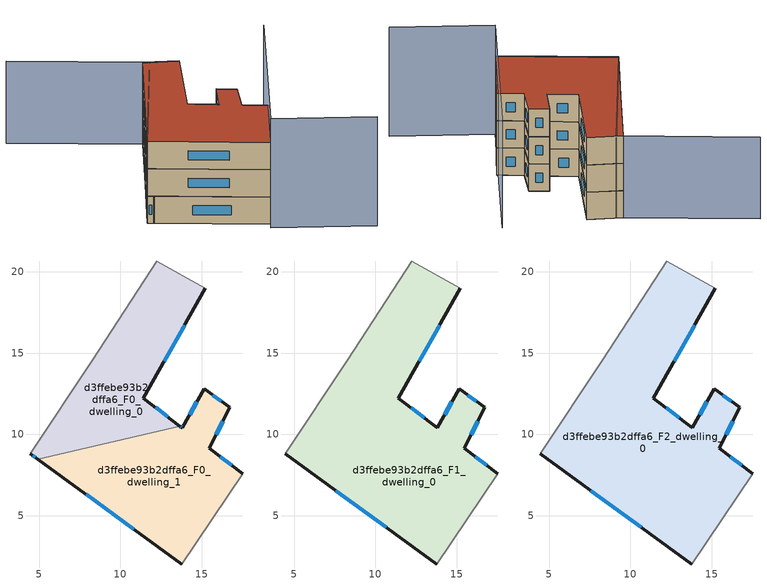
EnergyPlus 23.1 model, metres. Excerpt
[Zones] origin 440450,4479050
d3ffebe93b2dffa6_F0_dwelling_0
 floor ground (EU_floor_Construction): 13.67,10.52 11.42,12.24 15.22,18.98 12.24,20.67 8.29,14.61 4.45,8.82 4.93,8.47 z0
 wall outside (EU_wall_Construction): 4.93,8.47 4.45,8.82 / 15.22,18.98 11.42,12.24 13.67,10.52 z0:3
 wall adiabatic (EU_wall_Construction): 4.45,8.82 8.29,14.61 12.24,20.67 15.22,18.98 z0:3
 wall to d3ffebe93b2dffa6_F0_dwelling_1 (EU_wall_Construction): 13.67,10.52 4.93,8.47 z0:3
 window (EU_Window_Construction): 12.17,11.66 12.92,11.09 / 4.77,8.58 4.61,8.7 / 13.95,16.73 12.69,14.49 z1:2
d3ffebe93b2dffa6_F0_dwelling_1
 floor ground (EU_floor_Construction): 13.78,2.03 17.53,7.59 15.47,9.15 16.73,11.66 15.16,12.81 13.81,10.41 13.67,10.52 4.93,8.47 z0
 wall outside (EU_wall_Construction): 13.78,2.03 4.93,8.47 / 13.67,10.52 13.81,10.41 15.16,12.81 16.73,11.66 15.47,9.15 17.53,7.59 z0:3
 wall adiabatic (EU_wall_Construction): 17.53,7.59 13.78,2.03 z0:3
 window (EU_Window_Construction): 16.31,10.82 15.89,9.99 / 16.16,8.63 16.84,8.11 / 10.83,4.18 7.89,6.32 / 13.71,10.48 13.76,10.45 / 14.26,11.21 14.71,12.01 / 15.68,12.42 16.2,12.04 z1:2
d3ffebe93b2dffa6_F1_dwelling_0
 floor to d3ffebe93b2dffa6_F0_dwelling_0 (EU_floor_Construction): 13.67,10.52 11.42,12.24 15.22,18.98 12.24,20.67 8.29,14.61 4.45,8.82 4.93,8.47 z3
 floor to d3ffebe93b2dffa6_F0_dwelling_1 (EU_floor_Construction): 13.78,2.03 17.53,7.59 15.47,9.15 16.73,11.66 15.16,12.81 13.81,10.41 13.67,10.52 4.93,8.47 z3
 wall outside (EU_wall_Construction): 13.78,2.03 4.45,8.82 / 15.22,18.98 11.42,12.24 13.81,10.41 15.16,12.81 16.73,11.66 15.47,9.15 17.53,7.59 z3:6
 wall adiabatic (EU_wall_Construction): 17.53,7.59 13.78,2.03 / 4.45,8.82 8.29,14.61 12.24,20.67 15.22,18.98 z3:6
 window (EU_Window_Construction): 12.22,11.63 13.01,11.02 / 14.26,11.21 14.71,12.01 / 15.68,12.42 16.2,12.04 / 16.31,10.82 15.89,9.99 / 16.16,8.63 16.84,8.11 / 10.66,4.3 7.57,6.55 / 13.95,16.73 12.69,14.49 z4:5
d3ffebe93b2dffa6_F2_dwelling_0
 floor to d3ffebe93b2dffa6_F1_dwelling_0 (EU_floor_Construction): 13.78,2.03 17.53,7.59 15.47,9.15 16.73,11.66 15.16,12.81 13.81,10.41 11.42,12.24 15.22,18.98 12.24,20.67 8.29,14.61 4.45,8.82 z6
 wall outside (EU_wall_Construction): 13.78,2.03 4.45,8.82 / 15.22,18.98 11.42,12.24 13.81,10.41 15.16,12.81 16.73,11.66 15.47,9.15 17.53,7.59 z6:9
 wall adiabatic (EU_wall_Construction): 17.53,7.59 13.78,2.03 / 4.45,8.82 8.29,14.61 12.24,20.67 15.22,18.98 z6:9
 window (EU_Window_Construction): 12.22,11.63 13.01,11.02 / 14.26,11.21 14.71,12.01 / 15.68,12.42 16.2,12.04 / 16.31,10.82 15.89,9.99 / 16.16,8.63 16.84,8.11 / 10.66,4.3 7.57,6.55 / 13.95,16.73 12.69,14.49 z7:8
 roof outside (EU_roof_Construction): 15.22,18.98 11.42,12.24 13.81,10.41 15.16,12.81 16.73,11.66 15.47,9.15 17.53,7.59 13.78,2.03 4.45,8.82 8.29,14.61 12.24,20.67 z9
shading: 21.83,-3.9 13.45,1.52 / 13.45,1.52 22.57,15.62 z0:12; 1.84,28.18 12.75,20.3 / 12.75,20.3 4.45,8.82 z0:9
[Building]
EU S2 Campaign: North Axis=0; Terrain=City; Solar Distribution=FullExterior
[Site:Location]
Madrid: Latitude=40.5; Longitude=-3.5; Time Zone=1; Elevation=609
[SizingPeriod:WeatherFileDays]
AnnualSizingPeriod: Begin Month=1; Begin Day of Month=1; End Month=12; End Day of Month=31; Day of Week for Start Day=Monday; Use Weather File Daylight Saving Period=No; Use Weather File Rain and Snow Indicators=No
[MATERIAL]
EU_InternalMass_Material: Roughness=MediumRough; Thickness=0.1; Conductivity=1; Density=1800; Specific Heat=900; Thermal Absorptance=0.9; Solar Absorptance=0.7; Visible Absorptance=0.7
[MATERIAL:NOMASS] Roughness=MediumRough; Thermal Absorptance=0.9; Solar Absorptance=0.7; Visible Absorptance=0.7
Name | Thermal Resistance
EU_wall_NoMass | 0.459673
EU_roof_NoMass | 0.495815
EU_floor_NoMass | 0.788942
[WINDOWMATERIAL:SIMPLEGLAZINGSYSTEM]
EU_Window_SimpleGlazing: UFactor=4.26103; Solar Heat Gain Coefficient=0.85; Visible Transmittance=0.85
[CONSTRUCTION]
EU_wall_Construction: EU_wall_NoMass
EU_roof_Construction: EU_roof_NoMass
EU_floor_Construction: EU_floor_NoMass
EU_InternalMass_Construction: EU_InternalMass_Material
EU_Window_Construction: EU_Window_SimpleGlazing
[ZONE] Type=1; Multiplier=1; Ceiling Height=autocalculate; Floor Area=autocalculate; Part of Total Floor Area=Yes
Name | Volume
d3ffebe93b2dffa6_F0_dwelling_0 | 158.682
d3ffebe93b2dffa6_F1_dwelling_0; d3ffebe93b2dffa6_F2_dwelling_0 | 335.544
d3ffebe93b2dffa6_F0_dwelling_1 | 176.865
[INTERNALMASS] Construction=EU_InternalMass_Construction
Name | Zone or ZoneList | Surface Area
d3ffebe93b2dffa6_F0_dwelling_0_EU_InternalMass | d3ffebe93b2dffa6_F0_dwelling_0 | 52.8942
d3ffebe93b2dffa6_F0_dwelling_1_EU_InternalMass | d3ffebe93b2dffa6_F0_dwelling_1 | 58.9551
d3ffebe93b2dffa6_F1_dwelling_0_EU_InternalMass | d3ffebe93b2dffa6_F1_dwelling_0 | 111.848
d3ffebe93b2dffa6_F2_dwelling_0_EU_InternalMass | d3ffebe93b2dffa6_F2_dwelling_0 | 111.848
[OTHEREQUIPMENT] Fuel Type=Electricity; Design Level Calculation Method=Watts/Area; Power per Zone Floor Area=1; Fraction Latent=0; Fraction Radiant=0; Fraction Lost=0; Carbon Dioxide Generation Rate=0; EndUse Subcategory=EU_Step8_InternalGains
Name | Zone or ZoneList or Space or SpaceList | Schedule
EU_Step8_InternalGain_d3ffebe93b2dffa6_F0_dwelling_0_f000 | d3ffebe93b2dffa6_F0_dwelling_0 | EU_Step8_GainSchedule_d3ffebe93b2dffa6_F0_dwelling_0_f000
EU_Step8_InternalGain_d3ffebe93b2dffa6_F0_dwelling_1_f000 | d3ffebe93b2dffa6_F0_dwelling_1 | EU_Step8_GainSchedule_d3ffebe93b2dffa6_F0_dwelling_1_f000
EU_Step8_InternalGain_d3ffebe93b2dffa6_F1_dwelling_0_f000 | d3ffebe93b2dffa6_F1_dwelling_0 | EU_Step8_GainSchedule_d3ffebe93b2dffa6_F1_dwelling_0_f000
EU_Step8_InternalGain_d3ffebe93b2dffa6_F2_dwelling_0_f000 | d3ffebe93b2dffa6_F2_dwelling_0 | EU_Step8_GainSchedule_d3ffebe93b2dffa6_F2_dwelling_0_f000
[ZONEVENTILATION:DESIGNFLOWRATE] Schedule=EU_AlwaysOn; Design Flow Rate Calculation Method=AirChanges/Hour; Air Changes per Hour=0.719161; Ventilation Type=Natural; Fan Pressure Rise=0; Fan Total Efficiency=1; Constant Term Coefficient=1; Temperature Term Coefficient=0; Velocity Term Coefficient=0; Velocity Squared Term Coefficient=0; Minimum Indoor Temperature=-100; Maximum Indoor Temperature=100; Delta Temperature=-100; Minimum Outdoor Temperature=-100; Maximum Outdoor Temperature=100; Maximum Wind Speed=40
Name | Zone or ZoneList or Space or SpaceList
EU_ConstantAir_d3ffebe93b2dffa6_F0_dwelling_0 | d3ffebe93b2dffa6_F0_dwelling_0
EU_ConstantAir_d3ffebe93b2dffa6_F0_dwelling_1 | d3ffebe93b2dffa6_F0_dwelling_1
EU_ConstantAir_d3ffebe93b2dffa6_F1_dwelling_0 | d3ffebe93b2dffa6_F1_dwelling_0
EU_ConstantAir_d3ffebe93b2dffa6_F2_dwelling_0 | d3ffebe93b2dffa6_F2_dwelling_0
[HVACTEMPLATE:THERMOSTAT] Constant Heating Setpoint=20; Constant Cooling Setpoint=50
EU_HeatOnly_d3ffebe93b2dffa6_F0_dwelling_0; EU_HeatOnly_d3ffebe93b2dffa6_F0_dwelling_1; EU_HeatOnly_d3ffebe93b2dffa6_F1_dwelling_0; EU_HeatOnly_d3ffebe93b2dffa6_F2_dwelling_0
[HVACTEMPLATE:ZONE:IDEALLOADSAIRSYSTEM] System Availability Schedule=EU_AlwaysOn; Maximum Heating Supply Air Temperature=50; Minimum Cooling Supply Air Temperature=13; Maximum Heating Supply Air Humidity Ratio=0.0156; Minimum Cooling Supply Air Humidity Ratio=0.0077; Heating Limit=NoLimit; Cooling Limit=NoLimit; Heating Availability Schedule=EU_AlwaysOn; Cooling Availability Schedule=EU_CoolingOff; Dehumidification Control Type=ConstantSensibleHeatRatio; Cooling Sensible Heat Ratio=0.7; Dehumidification Setpoint=60; Humidification Control Type=None; Humidification Setpoint=30; Outdoor Air Method=None; Outdoor Air Flow Rate per Person=0.00944; Outdoor Air Flow Rate per Zone Floor Area=0; Outdoor Air Flow Rate per Zone=0; Demand Controlled Ventilation Type=None; Outdoor Air Economizer Type=NoEconomizer; Heat Recovery Type=None; Sensible Heat Recovery Effectiveness=0.7; Latent Heat Recovery Effectiveness=0.65
Name | Template Thermostat
d3ffebe93b2dffa6_F0_dwelling_0 | EU_HeatOnly_d3ffebe93b2dffa6_F0_dwelling_0
d3ffebe93b2dffa6_F0_dwelling_1 | EU_HeatOnly_d3ffebe93b2dffa6_F0_dwelling_1
d3ffebe93b2dffa6_F1_dwelling_0 | EU_HeatOnly_d3ffebe93b2dffa6_F1_dwelling_0
d3ffebe93b2dffa6_F2_dwelling_0 | EU_HeatOnly_d3ffebe93b2dffa6_F2_dwelling_0
[SIZING:ZONE] Zone Cooling Design Supply Air Temperature Input Method=SupplyAirTemperature; Zone Cooling Design Supply Air Temperature=13; Zone Heating Design Supply Air Temperature Input Method=SupplyAirTemperature; Zone Heating Design Supply Air Temperature=50; Zone Cooling Design Supply Air Humidity Ratio=0.008; Zone Heating Design Supply Air Humidity Ratio=0.008; Cooling Design Air Flow Method=DesignDay; Cooling Design Air Flow Rate=0; Cooling Minimum Air Flow per Zone Floor Area=0.000762; Cooling Minimum Air Flow=0; Cooling Minimum Air Flow Fraction=0.2; Heating Design Air Flow Method=DesignDay; Heating Design Air Flow Rate=0; Heating Maximum Air Flow per Zone Floor Area=0.002032; Heating Maximum Air Flow=0.141576; Heating Maximum Air Flow Fraction=0.3; Account for Dedicated Outdoor Air System=No; Dedicated Outdoor Air System Control Strategy=NeutralSupplyAir; Dedicated Outdoor Air Low Setpoint Temperature for Design=autosize; Dedicated Outdoor Air High Setpoint Temperature for Design=autosize; Zone Load Sizing Method=Sensible Load Only No Latent Load; Zone Latent Cooling Design Supply Air Humidity Ratio Input Method=HumidityRatioDifference; Zone Cooling Design Supply Air Humidity Ratio Difference=0.005; Zone Latent Heating Design Supply Air Humidity Ratio Input Method=HumidityRatioDifference; Zone Humidification Design Supply Air Humidity Ratio Difference=0.005
d3ffebe93b2dffa6_F0_dwelling_0; d3ffebe93b2dffa6_F0_dwelling_1; d3ffebe93b2dffa6_F1_dwelling_0; d3ffebe93b2dffa6_F2_dwelling_0
[SCHEDULE:CONSTANT]
Name | Hourly Value
EU_AlwaysOn | 1
EU_CoolingOff | 0
[SCHEDULE:FILE] Column Number=1; Rows to Skip at Top=0; Number of Hours of Data=8760; Column Separator=Comma; Interpolate to Timestep=No; Minutes per Item=60; Adjust Schedule for Daylight Savings=Yes
Name | File
EU_Step8_GainSchedule_d3ffebe93b2dffa6_F0_dwelling_0_f000 | ../../schedules/d3ffebe93b2dffa6/d3ffebe93b2dffa6_F0_dwelling_0_f000_gain.csv
EU_Step8_GainSchedule_d3ffebe93b2dffa6_F0_dwelling_1_f000 | ../../schedules/d3ffebe93b2dffa6/d3ffebe93b2dffa6_F0_dwelling_1_f000_gain.csv
EU_Step8_GainSchedule_d3ffebe93b2dffa6_F1_dwelling_0_f000 | ../../schedules/d3ffebe93b2dffa6/d3ffebe93b2dffa6_F1_dwelling_0_f000_gain.csv
EU_Step8_GainSchedule_d3ffebe93b2dffa6_F2_dwelling_0_f000 | ../../schedules/d3ffebe93b2dffa6/d3ffebe93b2dffa6_F2_dwelling_0_f000_gain.csv
